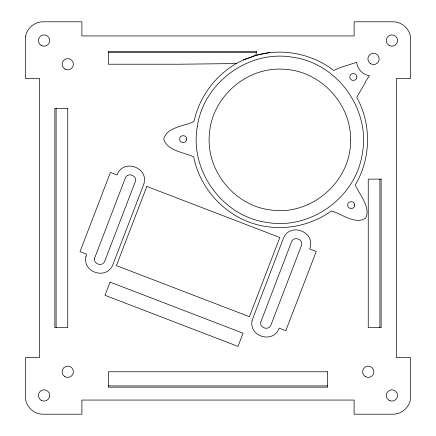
<?xml version="1.0" encoding="UTF-8"?>
<svg xmlns="http://www.w3.org/2000/svg" width="436" height="436" viewBox="0 0 436 436"><rect width="100%" height="100%" fill="white"/><g stroke="black" fill="none" stroke-linecap="round" stroke-linejoin="round"><path stroke-width="0.65" d="M236.29 63.558C214.888 75.913 199.257 97.359 193.955 121.486C185.022 126.157 166.514 126.881 163.74 139.144C167.222 150.905 184.194 152.387 193.677 156.84C199.786 188.025 223.733 214.567 254.128 223.832C280.146 231.718 309.375 226.851 331.431 210.959C341.192 213.471 355.427 225.314 365.695 218.055C370.982 206.986 359.357 194.532 355.291 184.875C371.063 158.513 371.63 124.195 356.741 97.326L364.469 84.121L365.657 81.401L369.434 75.706A15.2 15.2 0 0 1 356.664 62.304L341.263 67.237L333.758 70.463C312.051 53.704 282.681 47.933 256.243 55.225L243.43 59.901L236.29 63.558L179.114 64.223L108.411 64.223L108.411 51.328L256.728 51.328L255.676 55.388L269.628 52.587M243.43 59.901L256.243 55.225M108.411 52.576L256.401 52.576M108.411 385.92L327.589 385.92M379.892 179.114L379.892 327.589M56.108 108.411L56.108 327.589M186.717 139.079C186.897 143.618 179.463 143.618 179.659 139.079C179.463 134.539 186.897 134.544 186.717 139.079M356.861 76.981C357.04 81.478 349.623 81.581 349.808 76.981C349.618 72.463 357.03 72.409 356.861 76.981M354.74 205.094C354.92 209.634 347.487 209.634 347.683 205.094C347.487 200.555 354.92 200.56 354.74 205.094M25.555 36.711L25.337 78.36L39.474 78.36L39.474 357.64L25.337 357.64L25.337 396.526C25.157 405.976 33.561 414.38 43.011 414.2L81.897 414.2L81.897 400.057L354.103 400.057L354.103 414.2L392.989 414.2C402.439 414.38 410.843 405.976 410.663 396.526L410.663 357.64L396.526 357.64L396.526 78.36L410.663 78.36L410.663 39.474C410.843 30.024 402.439 21.62 392.989 21.8L354.103 21.8L354.103 35.943L81.897 35.943L81.897 21.8L43.011 21.8C34.558 21.691 26.77 28.345 25.555 36.711M197.29 126.762C189.464 170.77 222.507 216.256 266.788 222.415C310.797 230.241 356.283 197.192 362.441 152.916C370.268 108.902 337.219 63.416 292.943 57.263C248.929 49.437 203.443 82.48 197.29 126.762M350.566 139.836C351.52 180.973 311.566 216.136 270.887 209.967C234.399 205.89 205.721 170.367 209.416 133.841C211.945 97.217 246.215 67.057 282.866 69.199C319.566 70.169 351.154 103.13 350.566 139.836M85.957 256.406C82.159 272.92 107.332 280.266 113.011 264.309L143.439 185.104C150.327 168.034 123.344 157.674 117.033 174.967L110.433 172.427L80.011 251.632L86.611 254.166L85.957 256.406M94.617 258.177C93.053 264.271 102.803 267.115 104.765 261.137L135.187 181.937C137.918 175.67 127.454 171.648 125.285 178.133L94.617 258.177M252.15 320.242C248.351 336.756 273.525 344.108 279.204 328.145L285.803 330.679L316.225 251.479L309.625 248.94C316.514 231.87 289.537 221.51 283.226 238.803L252.15 320.242M260.81 322.013C259.246 328.106 268.99 330.951 270.952 324.973L301.374 245.773C304.105 239.506 293.646 235.489 291.477 241.969L260.81 322.013M110.074 282.114L105.005 295.314L237.996 346.397L243.065 333.197L110.074 282.114M146.834 186.412L116.412 265.611L249.403 316.694L279.825 237.495L146.834 186.412M67.754 108.411L54.865 108.411L54.865 327.589L67.754 327.589L67.754 108.411M381.135 179.114L368.246 179.114L368.246 327.589L381.135 327.589L381.135 179.114M327.589 371.777L108.411 371.777L108.411 387.168L327.589 387.168L327.589 371.777M41.246 45.437A5.657 5.657 0 0 0 49.726 40.537A5.657 5.657 0 0 0 41.246 35.638A5.657 5.657 0 0 0 41.246 45.437M41.246 400.362A5.657 5.657 0 0 0 49.726 395.463A5.657 5.657 0 0 0 41.246 390.563A5.657 5.657 0 0 0 41.246 400.362M389.103 400.362A5.657 5.657 0 0 0 397.583 395.463A5.657 5.657 0 0 0 389.103 390.563A5.657 5.657 0 0 0 389.103 400.362M389.103 45.437A5.657 5.657 0 0 0 397.583 40.537A5.657 5.657 0 0 0 389.103 35.638A5.657 5.657 0 0 0 389.103 45.437M365.417 376.677A5.657 5.657 0 0 0 373.897 371.777A5.657 5.657 0 0 0 365.417 366.878A5.657 5.657 0 0 0 365.417 376.677M64.43 376.355A5.657 5.657 0 0 0 73.384 372.371A5.657 5.657 0 0 0 65.46 366.611A5.657 5.657 0 0 0 64.43 376.355M64.931 69.122A5.657 5.657 0 0 0 73.412 64.223A5.657 5.657 0 0 0 64.931 59.323A5.657 5.657 0 0 0 64.931 69.122M370.556 63.721A5.657 5.657 0 0 0 379.2 59.105A5.657 5.657 0 0 0 370.883 53.928A5.657 5.657 0 0 0 370.556 63.721"/></g></svg>
